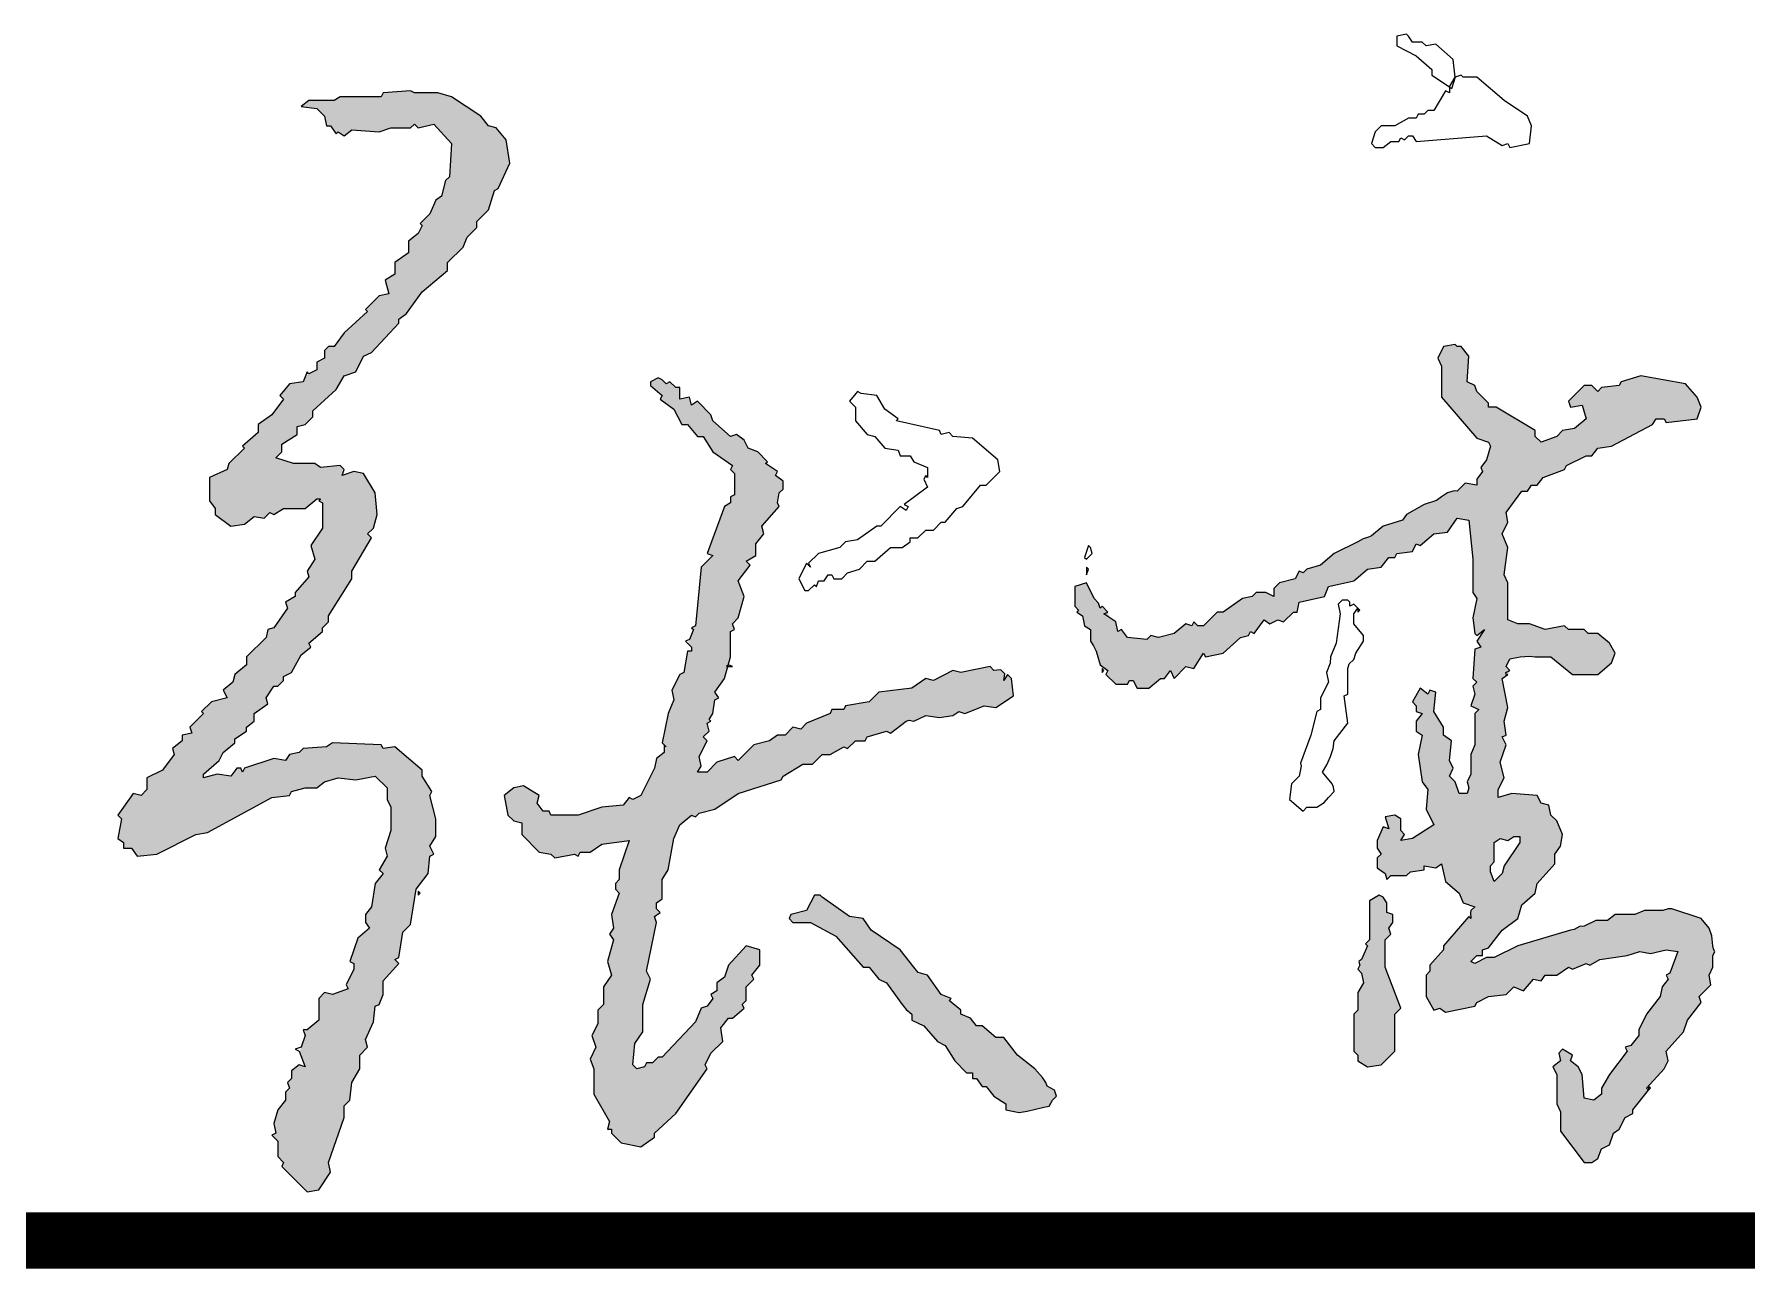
# Model space of a CAD drawing. Extents: x -518115 to 1124316, y -209821 to 1628073.
# Drawn here: x 833857.5 to 834122.9, y 923927.8 to 924119 of the extents above; entities that cross this region are included whole.
import ezdxf

# ---------------------------------------------------------------- set-up
doc = ezdxf.new("R2010")
doc.units = 0
doc.header["$LTSCALE"] = 1000
doc.header["$MEASUREMENT"] = 0
doc.layers.add('图框', color=140, linetype='Continuous')
doc.layers.add('签名', color=7, linetype='Continuous', lineweight=18)

# ---------------------------------------------------------------- blocks, each defined once
blk = doc.blocks.new('A$C72245D93')
at = {"layer": '签名'}
h = blk.add_hatch(color=2, dxfattribs=at)
h.dxf.hatch_style = 1
h.paths.add_polyline_path([(20280.24, -12631.28), (20282.97, -12630.98), (20283.27, -12630.38), (20285.39, -12629.77), (20287.2, -12629.77), (20288.41, -12628.86), (20290.53, -12628.26), (20293.25, -12628.56), (20296.27, -12627.96), (20298.09, -12629.77), (20298.09, -12631.59), (20298.69, -12632.8), (20298.69, -12636.42), (20297.78, -12639.15), (20298.09, -12640.36), (20296.88, -12642.47), (20297.48, -12643.08), (20296.27, -12644.59), (20295.67, -12648.22), (20294.76, -12649.43), (20294.76, -12650.64), (20295.36, -12651.54), (20293.55, -12653.06), (20292.34, -12656.69), (20292.95, -12656.99), (20292.95, -12657.9), (20291.74, -12660.31), (20292.04, -12660.92), (20289.62, -12661.83), (20288.41, -12661.52), (20287.5, -12662.43), (20287.5, -12665.76), (20285.21, -12667.66), (20285.39, -12668.18), (20284.53, -12670.74), (20285.39, -12673.02), (20284.48, -12672.71), (20283.27, -12673.62), (20283.27, -12674.83), (20282.66, -12675.43), (20282.97, -12676.34), (20282.36, -12676.95), (20282.36, -12678.16), (20281.15, -12679.67), (20280.55, -12681.78), (20280.85, -12683.3), (20280.24, -12683.6), (20281.15, -12684.51), (20281.15, -12686.93), (20282.06, -12687.83), (20281.76, -12688.44), (20285.69, -12692.37), (20287.5, -12692.07), (20289.32, -12689.34), (20289.01, -12687.83), (20291.43, -12680.88), (20291.43, -12679.06), (20292.34, -12678.16), (20292.64, -12675.43), (20293.85, -12673.32), (20293.85, -12671.2), (20295.06, -12669.99), (20294.76, -12668.78), (20295.97, -12666.06), (20296.27, -12663.64), (20296.88, -12663.34), (20297.48, -12661.83), (20297.48, -12659.71), (20299.9, -12656.99), (20299.3, -12656.38), (20299.9, -12656.08), (20300.51, -12652.15), (20301.71, -12650.94), (20302.62, -12645.5), (20304.44, -12643.08), (20304.74, -12640.36), (20305.34, -12640.05), (20304.74, -12638.84), (20305.65, -12637.33), (20305.65, -12634.61), (20304.74, -12630.98), (20305.04, -12630.38), (20303.53, -12627.96), (20303.53, -12627.05), (20299.3, -12623.42), (20297.48, -12623.72), (20297.18, -12623.12), (20289.62, -12622.82), (20288.71, -12623.42), (20285.08, -12623.72), (20284.48, -12624.33), (20282.97, -12624.63), (20282.36, -12625.54), (20280.55, -12625.24), (20276.01, -12626.75), (20275.71, -12627.35), (20275.41, -12626.75), (20274.8, -12626.75), (20273.89, -12627.96), (20271.78, -12627.66), (20269.66, -12628.26), (20269.66, -12627.66), (20272.08, -12625.54), (20272.68, -12624.33), (20274.5, -12622.82), (20274.5, -12622.21), (20276.31, -12621), (20276.31, -12620.4), (20277.52, -12619.49), (20277.52, -12618.28), (20279.64, -12616.77), (20279.34, -12615.86), (20280.55, -12614.05), (20281.15, -12614.05), (20282.06, -12613.14), (20282.06, -12612.54), (20283.27, -12611.93), (20284.78, -12609.21), (20286.29, -12608), (20285.99, -12607.39), (20288.11, -12605.58), (20288.11, -12604.98), (20289.01, -12604.07), (20289.01, -12603.16), (20292.64, -12597.42), (20292.64, -12596.21), (20295.67, -12591.06), (20295.06, -12590.46), (20295.97, -12589.55), (20296.57, -12587.44), (20296.27, -12584.11), (20294.46, -12581.09), (20292.95, -12580.78), (20291.13, -12581.39), (20291.43, -12580.48), (20290.83, -12579.88), (20287.8, -12580.18), (20286.9, -12579.57), (20283.57, -12579.57), (20280.85, -12578.67), (20281.76, -12577.76), (20281.76, -12576.55), (20284.18, -12575.04), (20284.18, -12573.83), (20285.39, -12573.53), (20286.59, -12572.32), (20286.59, -12571.41), (20290.22, -12568.08), (20291.43, -12565.97), (20293.25, -12565.36), (20294.46, -12562.94), (20295.67, -12562.34), (20299.9, -12557.8), (20299.9, -12557.2), (20301.11, -12556.29), (20303.53, -12552.96), (20307.46, -12549.64), (20307.46, -12548.43), (20309.88, -12546.01), (20310.48, -12544.5), (20312, -12542.98), (20312, -12542.08), (20313.81, -12540.26), (20314.72, -12537.24), (20315.32, -12536.94), (20317.14, -12533), (20316.53, -12529.38), (20315.02, -12527.56), (20313.81, -12527.26), (20312.6, -12525.75), (20308.07, -12522.72), (20305.95, -12522.12), (20302.32, -12522.12), (20301.71, -12521.82), (20297.48, -12522.12), (20297.18, -12522.72), (20290.83, -12522.72), (20289.92, -12523.33), (20285.99, -12523.33), (20284.78, -12524.23), (20287.2, -12524.54), (20288.41, -12525.75), (20288.71, -12527.26), (20289.32, -12527.26), (20290.22, -12528.47), (20290.53, -12528.17), (20291.43, -12528.77), (20292.64, -12527.86), (20296.88, -12528.17), (20298.69, -12527.56), (20301.71, -12527.56), (20302.32, -12526.96), (20302.92, -12527.56), (20305.34, -12526.96), (20308.07, -12529.98), (20307.76, -12535.12), (20307.16, -12535.73), (20306.55, -12538.14), (20305.65, -12538.75), (20304.74, -12540.87), (20303.23, -12542.38), (20303.53, -12542.68), (20302.92, -12543.89), (20301.41, -12545.1), (20301.41, -12546.91), (20299.3, -12548.43), (20299.3, -12550.24), (20297.78, -12551.15), (20298.39, -12553.26), (20296.88, -12553.57), (20294.76, -12555.68), (20295.06, -12555.99), (20291.43, -12559.31), (20289.92, -12561.43), (20289.01, -12561.43), (20288.41, -12562.03), (20288.41, -12563.24), (20287.2, -12563.85), (20287.2, -12565.06), (20285.46, -12565.93), (20285.08, -12566.87), (20282.97, -12567.18), (20281.45, -12568.99), (20282.06, -12569.59), (20280.24, -12572.01), (20278.13, -12573.53), (20278.13, -12574.74), (20275.71, -12576.85), (20276.01, -12577.15), (20273.59, -12579.57), (20273.29, -12580.48), (20270.57, -12581.69), (20270.57, -12585.32), (20271.47, -12586.53), (20271.47, -12587.44), (20273.89, -12589.25), (20276.01, -12588.95), (20277.52, -12587.74), (20279.03, -12588.04), (20279.94, -12587.13), (20280.55, -12587.44), (20282.06, -12586.53), (20285.39, -12586.53), (20287.2, -12585.02), (20287.8, -12585.02), (20287.5, -12585.32), (20288.11, -12585.62), (20288.11, -12589.55), (20286.29, -12592.27), (20286.9, -12594.39), (20285.69, -12596.21), (20285.99, -12597.11), (20283.87, -12599.53), (20283.87, -12600.14), (20282.36, -12601.04), (20282.66, -12601.95), (20280.55, -12604.98), (20279.64, -12605.28), (20279.34, -12606.49), (20276.31, -12609.51), (20276.31, -12610.72), (20274.5, -12612.23), (20274.2, -12613.44), (20272.68, -12614.65), (20273.29, -12615.86), (20270.87, -12616.47), (20269.36, -12617.98), (20269.66, -12618.28), (20267.54, -12620.4), (20267.85, -12621.3), (20266.33, -12621.61), (20266.33, -12622.51), (20264.82, -12623.72), (20265.12, -12624.63), (20263.31, -12627.05), (20260.89, -12628.26), (20260.89, -12630.07), (20259.98, -12630.98), (20258.77, -12630.68), (20256.35, -12634.01), (20256.96, -12634.61), (20256.35, -12637.63), (20257.26, -12638.24), (20257.26, -12639.15), (20258.47, -12639.15), (20259.38, -12640.36), (20262.4, -12640.05), (20268.45, -12637.03), (20270.27, -12636.73)])
h = blk.add_hatch(color=2, dxfattribs=at)
h.dxf.hatch_style = 1
h.paths.add_polyline_path([(20475.41, -12582.9), (20476.32, -12582.9), (20477.22, -12581.69), (20480.55, -12580.48), (20480.85, -12579.88), (20483.88, -12578.36), (20484.78, -12578.36), (20485.69, -12577.15), (20487.81, -12576.85), (20494.16, -12573.53), (20494.76, -12572.62), (20495.97, -12572.62), (20496.27, -12573.22), (20501.11, -12572.62), (20501.72, -12570.8), (20501.11, -12569.29), (20499.3, -12567.18), (20492.34, -12565.97), (20489.32, -12566.87), (20489.02, -12567.48), (20486.29, -12567.78), (20485.69, -12568.38), (20484.78, -12567.48), (20483.57, -12567.48), (20481.15, -12569.9), (20481.46, -12570.8), (20483.27, -12570.5), (20483.88, -12572.62), (20482.06, -12574.13), (20480.25, -12574.43), (20479.34, -12575.34), (20476.92, -12576.25), (20476.01, -12575.34), (20476.01, -12574.43), (20469.96, -12570.8), (20468.76, -12570.8), (20468.76, -12570.2), (20466.94, -12568.38), (20466.64, -12567.48), (20465.43, -12566.87), (20465.73, -12562.94), (20464.52, -12561.43), (20463.92, -12561.43), (20463.61, -12561.13), (20461.8, -12561.43), (20460.89, -12563.24), (20461.5, -12564.45), (20461.5, -12569.29), (20466.94, -12575.64), (20468.76, -12576.25), (20469.06, -12576.85), (20468.45, -12578.97), (20467.55, -12580.18), (20467.85, -12580.78), (20466.94, -12581.99), (20466.94, -12582.9), (20465.13, -12582.6), (20463.92, -12583.81), (20463.42, -12583.77), (20462.4, -12584.11), (20461.5, -12584.71), (20460.7, -12585.26), (20458.78, -12585.92), (20456.05, -12587.44), (20455.45, -12588.34), (20452.43, -12589.25), (20450.61, -12590.76), (20450.17, -12590.96), (20449.35, -12591.2), (20448.49, -12591.67), (20444.87, -12593.48), (20442.75, -12595.3), (20440.63, -12595.9), (20440.03, -12596.51), (20439.42, -12596.21), (20438.82, -12597.42), (20436.4, -12598.02), (20435.49, -12598.93), (20435.49, -12600.14), (20434.28, -12599.53), (20432.77, -12599.53), (20432.16, -12600.14), (20430.65, -12600.44), (20427.63, -12602.56), (20426.72, -12602.56), (20424.6, -12604.67), (20423.7, -12604.67), (20423.09, -12604.07), (20422.79, -12604.67), (20421.88, -12604.37), (20420.07, -12605.88), (20417.65, -12606.49), (20416.44, -12606.18), (20415.84, -12606.79), (20412.81, -12606.49), (20411.9, -12605.28), (20411.3, -12605.58), (20411, -12604.07), (20409.9, -12603.1), (20409.79, -12602.56), (20408.88, -12601.65), (20408.58, -12601.95), (20408.32, -12601.17), (20407.67, -12600.44), (20406.46, -12598.02), (20404.65, -12598.62), (20404.65, -12601.65), (20405.25, -12602.25), (20404.95, -12602.56), (20405.86, -12603.16), (20406.16, -12604.67), (20407.07, -12605.28), (20407.07, -12607.09), (20407.61, -12607.9), (20407.97, -12608.6), (20408.58, -12610.72), (20409.79, -12611.63), (20409.48, -12612.23), (20411, -12613.74), (20412.81, -12613.74), (20413.11, -12613.14), (20413.72, -12613.14), (20414.32, -12614.35), (20416.14, -12614.35), (20417.95, -12612.84), (20418.56, -12612.84), (20419.46, -12611.63), (20420.07, -12612.84), (20421.88, -12611.02), (20423.09, -12611.33), (20424.6, -12608.91), (20424.91, -12609.51), (20427.63, -12608.91), (20430.35, -12606.49), (20431.56, -12606.18), (20431.86, -12605.58), (20432.47, -12605.88), (20433.98, -12603.77), (20434.89, -12604.37), (20436.1, -12603.77), (20437, -12604.07), (20438.52, -12602.56), (20439.12, -12602.56), (20439.42, -12601.04), (20443.35, -12600.14), (20443.96, -12598.62), (20447.89, -12597.72), (20450.01, -12595.9), (20452.12, -12595.6), (20453.33, -12594.09), (20454.24, -12594.09), (20454.54, -12593.48), (20456.96, -12593.18), (20457.57, -12591.97), (20458.17, -12592.27), (20460.29, -12590.46), (20462.4, -12590.16), (20463.92, -12588.04), (20465.73, -12588.34), (20466.34, -12594.39), (20466.34, -12599.53), (20466.94, -12600.44), (20466.34, -12603.46), (20466.64, -12605.88), (20466.94, -12606.18), (20468.15, -12605.28), (20466.94, -12607.09), (20467.55, -12608), (20466.64, -12608.3), (20466.34, -12612.84), (20466.94, -12613.44), (20466.34, -12614.05), (20466.64, -12615.26), (20466.03, -12617.07), (20467.24, -12617.68), (20466.64, -12618.28), (20466.64, -12623.12), (20466.03, -12624.63), (20466.03, -12627.66), (20465.43, -12628.86), (20465.73, -12629.77), (20465.43, -12630.68), (20464.22, -12630.68), (20463.61, -12628.86), (20462.71, -12627.96), (20463.31, -12626.75), (20462.71, -12625.54), (20463.01, -12622.51), (20461.8, -12621.61), (20461.8, -12620.4), (20460.29, -12617.98), (20460.59, -12614.95), (20459.68, -12614.65), (20459.38, -12615.26), (20458.17, -12614.35), (20456.96, -12616.47), (20457.57, -12617.07), (20457.57, -12617.98), (20458.47, -12618.28), (20457.57, -12619.49), (20457.57, -12621), (20458.47, -12621.61), (20457.87, -12624.63), (20458.47, -12628.86), (20459.38, -12630.07), (20459.08, -12633.1), (20460.29, -12635.52), (20456.96, -12637.63), (20455.15, -12637.94), (20455.75, -12637.03), (20455.15, -12636.42), (20455.15, -12634.61), (20454.24, -12634.01), (20452.73, -12634.31), (20453.33, -12636.12), (20452.43, -12635.82), (20451.52, -12637.94), (20451.52, -12639.15), (20452.12, -12640.05), (20451.52, -12640.66), (20451.52, -12642.17), (20452.73, -12643.08), (20453.03, -12643.98), (20453.64, -12643.38), (20456.05, -12643.38), (20456.66, -12642.78), (20458.78, -12642.47), (20458.78, -12641.87), (20460.59, -12642.17), (20461.5, -12641.57), (20462.1, -12644.29), (20464.22, -12646.1), (20464.82, -12647.61), (20466.64, -12648.22), (20466.03, -12648.82), (20465.97, -12649.15), (20465.7, -12649.77), (20465.73, -12649.73), (20466.03, -12650.03), (20465.7, -12649.77), (20461.8, -12654.27), (20461.8, -12654.87), (20459.68, -12657.29), (20459.68, -12658.2), (20459.08, -12658.8), (20459.08, -12662.13), (20460.29, -12664.25), (20461.2, -12663.94), (20462.1, -12664.55), (20466.64, -12663.64), (20466.94, -12663.04), (20468.76, -12662.13), (20471.48, -12661.83), (20472.69, -12660.62), (20474.2, -12661.22), (20475.71, -12659.41), (20476.92, -12659.71), (20477.52, -12658.8), (20479.34, -12658.8), (20481.15, -12657.59), (20481.76, -12657.9), (20483.88, -12656.99), (20484.48, -12657.29), (20485.99, -12656.38), (20489.92, -12655.82), (20489.92, -12655.78), (20489.96, -12655.82), (20490.23, -12655.78), (20492.22, -12655.14), (20493.85, -12655.48), (20496.27, -12654.87), (20498.09, -12655.17), (20496.88, -12658.5), (20496.27, -12658.8), (20496.58, -12659.41), (20495.67, -12660.62), (20495.37, -12662.13), (20493.25, -12664.85), (20492.04, -12667.27), (20492.04, -12668.18), (20490.83, -12669.69), (20489.92, -12669.99), (20490.23, -12670.6), (20487.5, -12674.22), (20486.29, -12676.34), (20486.29, -12677.25), (20485.08, -12678.16), (20483.57, -12677.85), (20483.27, -12674.22), (20482.67, -12673.02), (20481.46, -12672.11), (20481.76, -12671.2), (20480.25, -12670.29), (20479.64, -12670.9), (20479.94, -12672.11), (20478.73, -12673.02), (20479.34, -12674.22), (20479.34, -12678.76), (20479.94, -12679.97), (20479.94, -12682.99), (20483.57, -12687.83), (20484.78, -12687.83), (20485.69, -12687.23), (20486.29, -12685.72), (20487.5, -12685.11), (20488.11, -12683.3), (20489.02, -12682.69), (20489.92, -12680.88), (20491.13, -12680.27), (20491.13, -12679.67), (20493.55, -12676.64), (20493.25, -12676.34), (20495.97, -12673.32), (20496.58, -12672.11), (20496.27, -12670.6), (20499, -12667.57), (20499.6, -12665.76), (20501.72, -12663.04), (20501.41, -12662.13), (20503.23, -12660.31), (20502.93, -12658.8), (20503.53, -12657.59), (20503.53, -12655.78), (20503.83, -12655.2), (20503.62, -12654.73), (20503.53, -12654.27), (20503.34, -12652.72), (20502.93, -12651.54), (20501.72, -12650.03), (20497.18, -12648.52), (20496.58, -12648.52), (20495.76, -12648.81), (20495.37, -12648.82), (20492.95, -12648.82), (20491.44, -12649.43), (20488.41, -12649.43), (20487.2, -12650.34), (20485.39, -12650.34), (20483.57, -12651.24), (20483.35, -12651.3), (20482.97, -12651.24), (20482.03, -12651.73), (20481.46, -12651.85), (20473.29, -12654.27), (20469.66, -12656.08), (20468.45, -12656.08), (20466.64, -12656.99), (20466.03, -12656.69), (20466.94, -12655.78), (20467.85, -12655.78), (20467.85, -12654.87), (20468.76, -12654.57), (20470.87, -12651.85), (20473.29, -12650.03), (20473.9, -12647.92), (20476.01, -12646.1), (20476.32, -12644.59), (20479.04, -12641.57), (20479.04, -12640.05), (20479.94, -12638.84), (20480.25, -12637.03), (20479.34, -12634.91), (20478.43, -12634.01), (20478.13, -12632.49), (20476.92, -12632.19), (20476.32, -12630.98), (20472.38, -12630.68), (20470.27, -12631.28), (20470.27, -12630.07), (20471.17, -12628.26), (20470.57, -12625.84), (20471.48, -12623.12), (20470.87, -12621.91), (20471.48, -12621.61), (20471.17, -12619.49), (20471.78, -12617.37), (20470.87, -12612.84), (20471.78, -12612.23), (20472.08, -12611.63), (20471.48, -12611.02), (20472.08, -12609.81), (20473.66, -12609.52), (20475.13, -12609.41), (20476.01, -12609.51), (20478.43, -12609.51), (20481.76, -12612.23), (20485.69, -12612.23), (20487.81, -12610.42), (20488.41, -12608.91), (20487.5, -12607.39), (20485.69, -12605.88), (20484.18, -12605.88), (20483.57, -12605.28), (20481.15, -12605.28), (20480.55, -12604.67), (20477.52, -12605.28), (20475.11, -12604.37), (20473.29, -12604.37), (20471.78, -12603.77), (20471.78, -12598.02), (20471.17, -12596.81), (20471.78, -12592.58), (20470.87, -12590.46), (20471.78, -12588.65), (20471.48, -12587.13), (20473.9, -12583.81), (20474.8, -12583.81)])
h.paths.add_polyline_path([(20473.59, -12637.33), (20473.59, -12638.24), (20471.17, -12641.87), (20470.87, -12643.08), (20469.66, -12644.29), (20469.06, -12642.78), (20469.06, -12641.87), (20469.66, -12641.26), (20469.66, -12638.24), (20470.57, -12637.63), (20471.78, -12637.94), (20472.69, -12637.33)], flags=16)
h = blk.add_hatch(color=2, dxfattribs=at)
h.dxf.hatch_style = 1
h.paths.add_polyline_path([(20337.4, -12630.98), (20336.19, -12631.59), (20335.58, -12631.28), (20334.68, -12632.49), (20331.35, -12632.8), (20327.72, -12634.01), (20323.49, -12634.01), (20323.19, -12633.4), (20322.28, -12633.4), (20321.37, -12632.19), (20321.67, -12630.98), (20319.25, -12629.47), (20317.74, -12629.77), (20316.23, -12630.98), (20316.83, -12634.01), (20317.74, -12634.91), (20318.95, -12635.22), (20318.95, -12637.03), (20321.67, -12639.75), (20323.49, -12640.05), (20324.09, -12640.66), (20327.12, -12640.05), (20327.72, -12640.36), (20328.02, -12639.75), (20329.54, -12639.75), (20331.35, -12638.54), (20335.58, -12637.94), (20334.07, -12642.47), (20334.07, -12643.98), (20333.47, -12644.59), (20333.47, -12645.5), (20334.07, -12646.1), (20332.86, -12649.43), (20333.16, -12651.54), (20332.56, -12652.45), (20333.16, -12653.36), (20332.26, -12656.69), (20332.86, -12658.8), (20331.65, -12660.62), (20331.65, -12663.34), (20330.75, -12664.25), (20330.75, -12666.36), (20329.84, -12668.18), (20330.44, -12669.99), (20329.54, -12671.81), (20330.14, -12673.32), (20330.14, -12677.25), (20332.56, -12681.48), (20332.26, -12682.69), (20332.86, -12682.69), (20332.86, -12683.3), (20334.37, -12684.81), (20337.4, -12685.41), (20339.51, -12683.9), (20339.51, -12683.3), (20342.84, -12680.27), (20347.68, -12673.32), (20347.38, -12672.71), (20348.28, -12670.9), (20350.1, -12669.08), (20349.8, -12666.97), (20351.01, -12665.46), (20351.61, -12665.46), (20353.43, -12663.94), (20353.12, -12663.34), (20353.73, -12662.73), (20353.73, -12660.62), (20354.94, -12659.41), (20354.63, -12658.8), (20355.84, -12657.29), (20355.84, -12654.87), (20353.73, -12654.27), (20351.01, -12657.29), (20350.4, -12659.1), (20349.19, -12660.01), (20349.19, -12661.22), (20348.28, -12661.83), (20348.59, -12662.43), (20347.68, -12663.64), (20346.77, -12663.94), (20345.87, -12666.06), (20340.72, -12671.5), (20340.12, -12671.5), (20339.21, -12672.41), (20338.31, -12672.41), (20338, -12673.02), (20336.79, -12673.32), (20336.19, -12672.71), (20336.49, -12669.39), (20337.7, -12667.57), (20337.7, -12663.34), (20338.91, -12659.41), (20338.31, -12658.2), (20339.82, -12650.64), (20339.51, -12649.73), (20340.42, -12649.13), (20339.82, -12648.52), (20339.82, -12647.61), (20340.72, -12647.01), (20340.72, -12643.98), (20341.63, -12642.47), (20342.54, -12637.63), (20343.45, -12635.52), (20345.26, -12634.01), (20345.87, -12634.31), (20346.47, -12633.7), (20348.89, -12633.1), (20352.52, -12630.68), (20359.17, -12628.56), (20359.47, -12627.96), (20362.5, -12626.14), (20364.01, -12626.14), (20365.52, -12624.63), (20366.73, -12624.63), (20368.85, -12623.42), (20369.45, -12623.72), (20370.66, -12622.51), (20372.17, -12622.51), (20372.48, -12621.91), (20375.5, -12621), (20376.11, -12621.3), (20378.85, -12619.25), (20379.73, -12619.49), (20381.55, -12618.58), (20383.67, -12618.89), (20385.78, -12618.58), (20386.69, -12617.98), (20387.6, -12618.28), (20390.62, -12617.07), (20392.43, -12617.37), (20395.16, -12615.56), (20394.85, -12612.84), (20394.25, -12612.23), (20393.64, -12613.14), (20393.79, -12612.13), (20393.19, -12611.53), (20392.13, -12611.63), (20391.53, -12611.02), (20386.99, -12611.93), (20385.78, -12611.63), (20382.76, -12613.14), (20381.55, -12612.84), (20379.43, -12614.35), (20374.29, -12614.95), (20372.78, -12616.47), (20369.15, -12617.07), (20368.85, -12617.68), (20367.03, -12617.68), (20366.73, -12618.28), (20363.1, -12619.79), (20362.19, -12620.7), (20360.99, -12620.4), (20359.78, -12621.61), (20358.57, -12621.61), (20357.36, -12622.51), (20354.94, -12623.12), (20352.52, -12625.54), (20351.91, -12624.93), (20349.19, -12625.84), (20347.68, -12627.35), (20346.17, -12627.35), (20346.77, -12626.45), (20346.47, -12624.93), (20347.68, -12622.51), (20347.07, -12621.91), (20347.98, -12621), (20347.68, -12619.79), (20348.28, -12619.49), (20347.98, -12619.19), (20348.59, -12618.28), (20348.89, -12616.16), (20349.49, -12615.86), (20348.89, -12614.95), (20350.4, -12612.84), (20350.9, -12611.02), (20350.7, -12611.02), (20350.97, -12610.76), (20351.31, -12609.51), (20351.31, -12605.58), (20351.91, -12605.28), (20351.61, -12604.37), (20352.52, -12603.46), (20353.43, -12600.14), (20352.52, -12597.72), (20354.33, -12595.3), (20353.73, -12594.69), (20355.24, -12593.79), (20355.24, -12591.97), (20356.45, -12590.46), (20356.15, -12589.25), (20358.87, -12586.23), (20358.57, -12585.62), (20358.87, -12584.11), (20359.47, -12583.5), (20359.47, -12582.3), (20358.26, -12581.39), (20358.57, -12580.78), (20356.75, -12579.57), (20357.05, -12579.27), (20355.54, -12577.76), (20354.03, -12577.15), (20353.43, -12575.94), (20352.22, -12575.04), (20351.31, -12575.34), (20348.59, -12572.92), (20348.28, -12572.01), (20346.17, -12569.9), (20345.26, -12570.5), (20344.96, -12569.29), (20343.45, -12569.59), (20343.45, -12567.78), (20342.84, -12567.78), (20341.93, -12566.87), (20341.33, -12567.18), (20340.72, -12566.57), (20340.12, -12566.27), (20338.91, -12566.87), (20338.91, -12567.48), (20340.72, -12568.99), (20340.42, -12569.59), (20342.54, -12571.11), (20343.75, -12573.53), (20344.66, -12573.53), (20346.17, -12575.34), (20347.07, -12575.34), (20348.59, -12577.76), (20351.61, -12579.88), (20351.31, -12580.48), (20351.91, -12581.09), (20351.91, -12584.41), (20351.31, -12584.71), (20351.31, -12585.62), (20350.4, -12586.23), (20347.68, -12593.48), (20348.59, -12593.79), (20346.77, -12595.6), (20345.87, -12604.67), (20345.26, -12604.98), (20345.56, -12605.28), (20344.7, -12607.44), (20345.26, -12608), (20345.26, -12608.6), (20344.66, -12608.6), (20344.05, -12611.93), (20343.45, -12612.23), (20342.24, -12614.65), (20342.54, -12616.16), (20341.63, -12618.28), (20340.72, -12622.82), (20341.03, -12623.12), (20341.03, -12624.33), (20339.82, -12625.24), (20339.51, -12626.75)])
h = blk.add_hatch(color=2, dxfattribs=at)
h.dxf.hatch_style = 1
h.paths.add_polyline_path([(20384.57, -12669.69), (20386.08, -12672.11), (20387.9, -12673.92), (20388.81, -12673.92), (20388.81, -12674.83), (20389.41, -12674.83), (20390.32, -12676.04), (20390.92, -12676.04), (20392.13, -12677.55), (20393.95, -12678.76), (20393.95, -12679.67), (20396.01, -12680.11), (20397.29, -12679.88), (20399.87, -12679.27), (20400.66, -12679.12), (20401.2, -12678.16), (20401.81, -12677.55), (20401.51, -12676.64), (20400.38, -12676.01), (20400.19, -12675.42), (20399.64, -12674.69), (20398.48, -12673.32), (20395.76, -12671.2), (20393.64, -12668.48), (20392.43, -12668.48), (20390.32, -12666.66), (20389.41, -12666.66), (20388.5, -12665.46), (20386.99, -12664.85), (20386.99, -12664.25), (20385.18, -12662.73), (20385.48, -12662.43), (20383.97, -12661.83), (20381.85, -12658.8), (20380.41, -12658.39), (20379.73, -12657.59), (20378.35, -12655.89), (20377.62, -12654.87), (20373.08, -12651.85), (20371.87, -12650.03), (20369.75, -12649.73), (20365.1, -12646.4), (20364.31, -12646.4), (20363.1, -12648.82), (20360.68, -12649.43), (20360.38, -12650.03), (20360.99, -12650.64), (20363.71, -12650.64), (20367.64, -12652.75), (20371.87, -12657.59), (20372.78, -12657.59), (20374.29, -12659.41), (20375.5, -12660.01), (20377.92, -12663.34), (20378.55, -12664.11), (20379.43, -12664.85), (20379.43, -12665.76), (20381.25, -12666.66), (20383.36, -12669.08)])
h = blk.add_hatch(color=2, dxfattribs=at)
h.dxf.hatch_style = 1
h.paths.add_polyline_path([(20448.49, -12664.25), (20447.89, -12664.85), (20447.89, -12670.6), (20448.49, -12671.2), (20448.49, -12672.11), (20450.01, -12673.02), (20452.12, -12672.71), (20454.24, -12670.6), (20454.24, -12664.85), (20455.15, -12663.94), (20452.73, -12657.59), (20452.73, -12653.36), (20453.64, -12652.45), (20453.33, -12651.54), (20453.94, -12650.64), (20453.94, -12649.43), (20453.03, -12649.13), (20453.03, -12647.61), (20452.43, -12646.71), (20451.82, -12646.4), (20450.31, -12647.31), (20450.31, -12653.36), (20449.7, -12653.96), (20450.01, -12654.27), (20448.77, -12657.16), (20448.8, -12657.29), (20448.49, -12657.9), (20449.1, -12658.5), (20449.4, -12660.01), (20448.49, -12661.52)])
at = {"layer": '图框', "const_width": 8.75}
blk.add_lwpolyline([(19026.23, -12699.92), (20776.23, -12699.92)], dxfattribs=at)
at = {"layer": '签名', "color": 2, "elevation": 2426248.62}
for points in [[(20456.36, -12513.35), (20456.05, -12513.05), (20454.54, -12513.35), (20454.54, -12514.86), (20457.57, -12516.37), (20459.99, -12518.49), (20459.99, -12519.4), (20462.71, -12521.21), (20463.61, -12519.7), (20463.31, -12516.98), (20460.59, -12514.56), (20459.08, -12514.86), (20458.47, -12514.26), (20456.96, -12514.26), (20456.36, -12513.35)], [(20302.32, -12522.12), (20301.71, -12521.82), (20297.48, -12522.12), (20297.18, -12522.72), (20290.83, -12522.72), (20289.92, -12523.33), (20285.99, -12523.33), (20284.78, -12524.23), (20287.2, -12524.54), (20288.41, -12525.75), (20288.71, -12527.26), (20289.32, -12527.26), (20290.22, -12528.47), (20290.53, -12528.17), (20291.43, -12528.77), (20292.64, -12527.86), (20296.88, -12528.17), (20298.69, -12527.56), (20301.71, -12527.56), (20302.32, -12526.96), (20302.92, -12527.56), (20305.34, -12526.96), (20308.07, -12529.98), (20307.76, -12535.12), (20307.16, -12535.73), (20306.55, -12538.14), (20305.65, -12538.75), (20304.74, -12540.87), (20303.23, -12542.38), (20303.53, -12542.68), (20302.92, -12543.89), (20301.41, -12545.1), (20301.41, -12546.91), (20299.3, -12548.43), (20299.3, -12550.24), (20297.78, -12551.15), (20298.39, -12553.26), (20296.88, -12553.57), (20294.76, -12555.68), (20295.06, -12555.99), (20291.43, -12559.31), (20289.92, -12561.43), (20289.01, -12561.43), (20288.41, -12562.03), (20288.41, -12563.24), (20287.2, -12563.85), (20287.2, -12565.06), (20285.99, -12565.66), (20285.69, -12565.36), (20285.08, -12566.87), (20282.97, -12567.18), (20281.45, -12568.99), (20282.06, -12569.59), (20280.24, -12572.01), (20278.13, -12573.53), (20278.13, -12574.74), (20275.71, -12576.85), (20276.01, -12577.15), (20273.59, -12579.57), (20273.29, -12580.48), (20270.57, -12581.69), (20270.57, -12585.32), (20271.47, -12586.53), (20271.47, -12587.44), (20273.89, -12589.25), (20276.01, -12588.95), (20277.52, -12587.74), (20279.03, -12588.04), (20279.94, -12587.13), (20280.55, -12587.44), (20282.06, -12586.53), (20285.39, -12586.53), (20287.2, -12585.02), (20287.8, -12585.02), (20287.5, -12585.32), (20288.11, -12585.62), (20288.11, -12589.55), (20286.29, -12592.27), (20286.9, -12594.39), (20285.69, -12596.21), (20285.99, -12597.11), (20283.87, -12599.53), (20283.87, -12600.14), (20282.36, -12601.04), (20282.66, -12601.95), (20280.55, -12604.98), (20279.64, -12605.28), (20279.34, -12606.49), (20276.31, -12609.51), (20276.31, -12610.72), (20274.5, -12612.23), (20274.2, -12613.44), (20272.68, -12614.65), (20273.29, -12615.86), (20270.87, -12616.47), (20269.36, -12617.98), (20269.66, -12618.28), (20267.54, -12620.4), (20267.85, -12621.3), (20266.33, -12621.61), (20266.33, -12622.51), (20264.82, -12623.72), (20265.12, -12624.63), (20263.31, -12627.05), (20260.89, -12628.26), (20260.89, -12630.07), (20259.98, -12630.98), (20258.77, -12630.68), (20256.35, -12634.01), (20256.96, -12634.61), (20256.35, -12637.63), (20257.26, -12638.24), (20257.26, -12639.15), (20258.47, -12639.15), (20259.38, -12640.36), (20262.4, -12640.05), (20268.45, -12637.03), (20270.27, -12636.73), (20280.24, -12631.28), (20282.97, -12630.98), (20283.27, -12630.38), (20285.39, -12629.77), (20287.2, -12629.77), (20288.41, -12628.86), (20290.53, -12628.26), (20293.25, -12628.56), (20296.27, -12627.96), (20298.09, -12629.77), (20298.09, -12631.59), (20298.69, -12632.8), (20298.69, -12636.42), (20297.78, -12639.15), (20298.09, -12640.36), (20296.88, -12642.47), (20297.48, -12643.08), (20296.27, -12644.59), (20295.67, -12648.22), (20294.76, -12649.43), (20294.76, -12650.64), (20295.36, -12651.54), (20293.55, -12653.06), (20292.34, -12656.69), (20292.95, -12656.99), (20292.95, -12657.9), (20291.74, -12660.31), (20292.04, -12660.92), (20289.62, -12661.83), (20288.41, -12661.52), (20287.5, -12662.43), (20287.5, -12665.76), (20285.69, -12667.27), (20285.08, -12667.27), (20285.39, -12668.18), (20284.78, -12669.99), (20283.87, -12670.29), (20284.48, -12670.6), (20285.39, -12673.02), (20284.48, -12672.71), (20283.27, -12673.62), (20283.27, -12674.83), (20282.66, -12675.43), (20282.97, -12676.34), (20282.36, -12676.95), (20282.36, -12678.16), (20281.15, -12679.67), (20280.55, -12681.78), (20280.85, -12683.3), (20280.24, -12683.6), (20281.15, -12684.51), (20281.15, -12686.93), (20282.06, -12687.83), (20281.76, -12688.44), (20285.69, -12692.37), (20287.5, -12692.07), (20289.32, -12689.34), (20289.01, -12687.83), (20291.43, -12680.88), (20291.43, -12679.06), (20292.34, -12678.16), (20292.64, -12675.43), (20293.85, -12673.32), (20293.85, -12671.2), (20295.06, -12669.99), (20294.76, -12668.78), (20295.97, -12666.06), (20296.27, -12663.64), (20296.88, -12663.34), (20297.48, -12661.83), (20297.48, -12659.71), (20299.9, -12656.99), (20299.3, -12656.38), (20299.9, -12656.08), (20300.51, -12652.15), (20301.71, -12650.94), (20302.62, -12645.5), (20304.44, -12643.08), (20304.74, -12640.36), (20305.34, -12640.05), (20304.74, -12638.84), (20305.65, -12637.33), (20305.65, -12634.61), (20304.74, -12630.98), (20305.04, -12630.38), (20303.53, -12627.96), (20303.53, -12627.05), (20299.3, -12623.42), (20297.48, -12623.72), (20297.18, -12623.12), (20289.62, -12622.82), (20288.71, -12623.42), (20285.08, -12623.72), (20284.48, -12624.33), (20282.97, -12624.63), (20282.36, -12625.54), (20280.55, -12625.24), (20276.01, -12626.75), (20275.71, -12627.35), (20275.41, -12626.75), (20274.8, -12626.75), (20273.89, -12627.96), (20271.78, -12627.66), (20269.66, -12628.26), (20269.66, -12627.66), (20272.08, -12625.54), (20272.68, -12624.33), (20274.5, -12622.82), (20274.5, -12622.21), (20276.31, -12621), (20276.31, -12620.4), (20277.52, -12619.49), (20277.52, -12618.28), (20279.64, -12616.77), (20279.34, -12615.86), (20280.55, -12614.05), (20281.15, -12614.05), (20282.06, -12613.14), (20282.06, -12612.54), (20283.27, -12611.93), (20284.78, -12609.21), (20286.29, -12608), (20285.99, -12607.39), (20288.11, -12605.58), (20288.11, -12604.98), (20289.01, -12604.07), (20289.01, -12603.16), (20292.64, -12597.42), (20292.64, -12596.21), (20295.67, -12591.06), (20295.06, -12590.46), (20295.97, -12589.55), (20296.57, -12587.44), (20296.27, -12584.11), (20294.46, -12581.09), (20292.95, -12580.78), (20291.13, -12581.39), (20291.43, -12580.48), (20290.83, -12579.88), (20287.8, -12580.18), (20286.9, -12579.57), (20283.57, -12579.57), (20280.85, -12578.67), (20281.76, -12577.76), (20281.76, -12576.55), (20284.18, -12575.04), (20284.18, -12573.83), (20285.39, -12573.53), (20286.59, -12572.32), (20286.59, -12571.41), (20290.22, -12568.08), (20291.43, -12565.97), (20293.25, -12565.36), (20294.46, -12562.94), (20295.67, -12562.34), (20299.9, -12557.8), (20299.9, -12557.2), (20301.11, -12556.29), (20303.53, -12552.96), (20307.46, -12549.64), (20307.46, -12548.43), (20309.88, -12546.01), (20310.48, -12544.5), (20312, -12542.98), (20312, -12542.08), (20313.81, -12540.26), (20314.72, -12537.24), (20315.32, -12536.94), (20317.14, -12533), (20316.53, -12529.38), (20315.02, -12527.56), (20313.81, -12527.26), (20312.6, -12525.75), (20308.07, -12522.72), (20305.95, -12522.12), (20302.32, -12522.12)], [(20464.82, -12519.7), (20464.52, -12519.4), (20463.61, -12519.7), (20463.01, -12521.51), (20462.71, -12521.21), (20462.71, -12522.12), (20462.1, -12521.82), (20460.29, -12524.84), (20459.38, -12524.84), (20458.78, -12525.44), (20457.87, -12525.44), (20457.57, -12526.05), (20456.36, -12526.05), (20454.24, -12527.26), (20452.12, -12527.26), (20451.22, -12528.17), (20450.61, -12529.98), (20451.22, -12530.58), (20452.43, -12530.58), (20453.64, -12529.68), (20454.84, -12529.68), (20455.15, -12529.07), (20455.75, -12529.38), (20456.36, -12528.77), (20456.96, -12528.77), (20457.57, -12529.68), (20468.45, -12528.77), (20470.87, -12530.28), (20471.78, -12529.98), (20472.08, -12530.58), (20475.11, -12529.98), (20475.41, -12527.26), (20474.8, -12525.75), (20471.17, -12523.33), (20466.94, -12519.7), (20464.82, -12519.7)], [(20463.92, -12561.43), (20463.61, -12561.13), (20461.8, -12561.43), (20460.89, -12563.24), (20461.5, -12564.45), (20461.5, -12569.29), (20466.94, -12575.64), (20468.76, -12576.25), (20469.06, -12576.85), (20468.45, -12578.97), (20467.55, -12580.18), (20467.85, -12580.78), (20466.94, -12581.99), (20466.94, -12582.9), (20465.13, -12582.6), (20463.92, -12583.81), (20463.42, -12583.77), (20462.4, -12584.11), (20461.5, -12584.71), (20460.7, -12585.26), (20458.78, -12585.92), (20456.05, -12587.44), (20455.45, -12588.34), (20452.43, -12589.25), (20450.61, -12590.76), (20450.17, -12590.96), (20449.35, -12591.2), (20448.49, -12591.67), (20444.87, -12593.48), (20442.75, -12595.3), (20440.63, -12595.9), (20440.03, -12596.51), (20439.42, -12596.21), (20438.82, -12597.42), (20436.4, -12598.02), (20435.49, -12598.93), (20435.49, -12600.14), (20434.28, -12599.53), (20432.77, -12599.53), (20432.16, -12600.14), (20430.65, -12600.44), (20427.63, -12602.56), (20426.72, -12602.56), (20424.6, -12604.67), (20423.7, -12604.67), (20423.09, -12604.07), (20422.79, -12604.67), (20421.88, -12604.37), (20420.07, -12605.88), (20417.65, -12606.49), (20416.44, -12606.18), (20415.84, -12606.79), (20412.81, -12606.49), (20411.9, -12605.28), (20411.3, -12605.58), (20411, -12604.07), (20409.18, -12602.86), (20409.79, -12602.56), (20408.88, -12601.65), (20408.58, -12601.95), (20408.32, -12601.17), (20407.67, -12600.44), (20406.46, -12598.02), (20404.65, -12598.62), (20404.65, -12601.65), (20405.25, -12602.25), (20404.95, -12602.56), (20405.86, -12603.16), (20406.16, -12604.67), (20407.07, -12605.28), (20407.07, -12607.09), (20407.55, -12607.79), (20407.97, -12608.6), (20408.58, -12610.72), (20409.79, -12611.63), (20409.48, -12612.23), (20411, -12613.74), (20412.81, -12613.74), (20413.11, -12613.14), (20413.72, -12613.14), (20414.32, -12614.35), (20416.14, -12614.35), (20417.95, -12612.84), (20418.56, -12612.84), (20419.46, -12611.63), (20420.07, -12612.84), (20421.88, -12611.02), (20423.09, -12611.33), (20424.6, -12608.91), (20424.91, -12609.51), (20427.63, -12608.91), (20430.35, -12606.49), (20431.56, -12606.18), (20431.86, -12605.58), (20432.47, -12605.88), (20433.98, -12603.77), (20434.89, -12604.37), (20436.1, -12603.77), (20437, -12604.07), (20438.52, -12602.56), (20439.12, -12602.56), (20439.42, -12601.04), (20443.35, -12600.14), (20443.96, -12598.62), (20447.89, -12597.72), (20450.01, -12595.9), (20452.12, -12595.6), (20453.33, -12594.09), (20454.24, -12594.09), (20454.54, -12593.48), (20456.96, -12593.18), (20457.57, -12591.97), (20458.17, -12592.27), (20460.29, -12590.46), (20462.4, -12590.16), (20463.92, -12588.04), (20465.73, -12588.34), (20466.34, -12594.39), (20466.34, -12599.53), (20466.94, -12600.44), (20466.34, -12603.46), (20466.64, -12605.88), (20466.94, -12606.18), (20468.15, -12605.28), (20466.94, -12607.09), (20467.55, -12608), (20466.64, -12608.3), (20466.34, -12612.84), (20466.94, -12613.44), (20466.34, -12614.05), (20466.64, -12615.26), (20466.03, -12617.07), (20467.24, -12617.68), (20466.64, -12618.28), (20466.64, -12623.12), (20466.03, -12624.63), (20466.03, -12627.66), (20465.43, -12628.86), (20465.73, -12629.77), (20465.43, -12630.68), (20464.22, -12630.68), (20463.61, -12628.86), (20462.71, -12627.96), (20463.31, -12626.75), (20462.71, -12625.54), (20463.01, -12622.51), (20461.8, -12621.61), (20461.8, -12620.4), (20460.29, -12617.98), (20460.59, -12614.95), (20459.68, -12614.65), (20459.38, -12615.26), (20458.17, -12614.35), (20456.96, -12616.47), (20457.57, -12617.07), (20457.57, -12617.98), (20458.47, -12618.28), (20457.57, -12619.49), (20457.57, -12621), (20458.47, -12621.61), (20457.87, -12624.63), (20458.47, -12628.86), (20459.38, -12630.07), (20459.08, -12633.1), (20460.29, -12635.52), (20456.96, -12637.63), (20455.15, -12637.94), (20455.75, -12637.03), (20455.15, -12636.42), (20455.15, -12634.61), (20454.24, -12634.01), (20452.73, -12634.31), (20453.33, -12636.12), (20452.43, -12635.82), (20451.52, -12637.94), (20451.52, -12639.15), (20452.12, -12640.05), (20451.52, -12640.66), (20451.52, -12642.17), (20452.73, -12643.08), (20453.03, -12643.98), (20453.64, -12643.38), (20456.05, -12643.38), (20456.66, -12642.78), (20458.78, -12642.47), (20458.78, -12641.87), (20460.59, -12642.17), (20461.5, -12641.57), (20462.1, -12644.29), (20464.22, -12646.1), (20464.82, -12647.61), (20466.64, -12648.22), (20466.03, -12648.82), (20465.97, -12649.15), (20466.03, -12650.03), (20465.73, -12649.73), (20461.8, -12654.27), (20461.8, -12654.87), (20459.68, -12657.29), (20459.68, -12658.2), (20459.08, -12658.8), (20459.08, -12662.13), (20460.29, -12664.25), (20461.2, -12663.94), (20462.1, -12664.55), (20466.64, -12663.64), (20466.94, -12663.04), (20468.76, -12662.13), (20471.48, -12661.83), (20472.69, -12660.62), (20474.2, -12661.22), (20475.71, -12659.41), (20476.92, -12659.71), (20477.52, -12658.8), (20479.34, -12658.8), (20481.15, -12657.59), (20481.76, -12657.9), (20483.88, -12656.99), (20484.48, -12657.29), (20485.99, -12656.38), (20490.23, -12655.78), (20492.22, -12655.14), (20493.85, -12655.48), (20496.27, -12654.87), (20498.09, -12655.17), (20496.88, -12658.5), (20496.27, -12658.8), (20496.58, -12659.41), (20495.67, -12660.62), (20495.37, -12662.13), (20493.25, -12664.85), (20492.04, -12667.27), (20492.04, -12668.18), (20490.83, -12669.69), (20489.92, -12669.99), (20490.23, -12670.6), (20487.5, -12674.22), (20486.29, -12676.34), (20486.29, -12677.25), (20485.08, -12678.16), (20483.57, -12677.85), (20483.27, -12674.22), (20482.67, -12673.02), (20481.46, -12672.11), (20481.76, -12671.2), (20480.25, -12670.29), (20479.64, -12670.9), (20479.94, -12672.11), (20478.73, -12673.02), (20479.34, -12674.22), (20479.34, -12678.76), (20479.94, -12679.97), (20479.94, -12682.99), (20483.57, -12687.83), (20484.78, -12687.83), (20485.69, -12687.23), (20486.29, -12685.72), (20487.5, -12685.11), (20488.11, -12683.3), (20489.02, -12682.69), (20489.92, -12680.88), (20491.13, -12680.27), (20491.13, -12679.67), (20493.55, -12676.64), (20493.25, -12676.34), (20495.97, -12673.32), (20496.58, -12672.11), (20496.27, -12670.6), (20499, -12667.57), (20499.6, -12665.76), (20501.72, -12663.04), (20501.41, -12662.13), (20503.23, -12660.31), (20502.93, -12658.8), (20503.53, -12657.59), (20503.53, -12655.78), (20503.83, -12655.2), (20503.62, -12654.73), (20503.53, -12654.27), (20503.34, -12652.72), (20502.93, -12651.54), (20501.72, -12650.03), (20497.18, -12648.52), (20496.58, -12648.52), (20495.76, -12648.81), (20495.37, -12648.82), (20492.95, -12648.82), (20491.44, -12649.43), (20488.41, -12649.43), (20487.2, -12650.34), (20485.39, -12650.34), (20483.57, -12651.24), (20483.35, -12651.3), (20482.97, -12651.24), (20482.03, -12651.73), (20481.46, -12651.85), (20473.29, -12654.27), (20469.66, -12656.08), (20468.45, -12656.08), (20466.64, -12656.99), (20466.03, -12656.69), (20466.94, -12655.78), (20467.85, -12655.78), (20467.85, -12654.87), (20468.76, -12654.57), (20470.87, -12651.85), (20473.29, -12650.03), (20473.9, -12647.92), (20476.01, -12646.1), (20476.32, -12644.59), (20479.04, -12641.57), (20479.04, -12640.05), (20479.94, -12638.84), (20480.25, -12637.03), (20479.34, -12634.91), (20478.43, -12634.01), (20478.13, -12632.49), (20476.92, -12632.19), (20476.32, -12630.98), (20472.38, -12630.68), (20470.27, -12631.28), (20470.27, -12630.07), (20471.17, -12628.26), (20470.57, -12625.84), (20471.48, -12623.12), (20470.87, -12621.91), (20471.48, -12621.61), (20471.17, -12619.49), (20471.78, -12617.37), (20470.87, -12612.84), (20471.78, -12612.23), (20471.53, -12612.4), (20471.47, -12611.92), (20471.47, -12611.92), (20472.08, -12611.63), (20471.48, -12611.02), (20472.08, -12609.81), (20473.66, -12609.52), (20475.13, -12609.41), (20476.01, -12609.51), (20478.43, -12609.51), (20481.76, -12612.23), (20485.69, -12612.23), (20487.81, -12610.42), (20488.41, -12608.91), (20487.5, -12607.39), (20485.69, -12605.88), (20484.18, -12605.88), (20483.57, -12605.28), (20481.15, -12605.28), (20480.55, -12604.67), (20477.52, -12605.28), (20475.11, -12604.37), (20473.29, -12604.37), (20471.78, -12603.77), (20471.78, -12598.02), (20471.17, -12596.81), (20471.78, -12592.58), (20470.87, -12590.46), (20471.78, -12588.65), (20471.48, -12587.13), (20473.9, -12583.81), (20474.8, -12583.81), (20475.41, -12582.9), (20476.32, -12582.9), (20477.22, -12581.69), (20480.55, -12580.48), (20480.85, -12579.88), (20483.88, -12578.36), (20484.78, -12578.36), (20485.69, -12577.15), (20487.81, -12576.85), (20494.16, -12573.53), (20494.76, -12572.62), (20495.97, -12572.62), (20496.27, -12573.22), (20501.11, -12572.62), (20501.72, -12570.8), (20501.11, -12569.29), (20499.3, -12567.18), (20492.34, -12565.97), (20489.32, -12566.87), (20489.02, -12567.48), (20486.29, -12567.78), (20485.69, -12568.38), (20484.78, -12567.48), (20483.57, -12567.48), (20481.15, -12569.9), (20481.46, -12570.8), (20483.27, -12570.5), (20483.88, -12572.62), (20482.06, -12574.13), (20480.25, -12574.43), (20479.34, -12575.34), (20476.92, -12576.25), (20476.01, -12575.34), (20476.01, -12574.43), (20469.96, -12570.8), (20468.76, -12570.8), (20468.76, -12570.2), (20466.94, -12568.38), (20466.64, -12567.48), (20465.43, -12566.87), (20465.73, -12562.94), (20464.52, -12561.43), (20463.92, -12561.43)], [(20340.72, -12566.57), (20340.12, -12566.27), (20338.91, -12566.87), (20338.91, -12567.48), (20340.72, -12568.99), (20340.42, -12569.59), (20342.54, -12571.11), (20343.75, -12573.53), (20344.66, -12573.53), (20346.17, -12575.34), (20347.07, -12575.34), (20348.59, -12577.76), (20351.61, -12579.88), (20351.31, -12580.48), (20351.91, -12581.09), (20351.91, -12584.41), (20351.31, -12584.71), (20351.31, -12585.62), (20350.4, -12586.23), (20347.68, -12593.48), (20348.59, -12593.79), (20346.77, -12595.6), (20345.87, -12604.67), (20345.26, -12604.98), (20345.56, -12605.28), (20344.96, -12606.79), (20344.35, -12607.09), (20345.26, -12608), (20345.26, -12608.6), (20344.66, -12608.6), (20344.05, -12611.93), (20343.45, -12612.23), (20342.24, -12614.65), (20342.54, -12616.16), (20341.63, -12618.28), (20340.72, -12622.82), (20341.33, -12623.42), (20341.33, -12623.42), (20341.03, -12623.12), (20341.03, -12624.33), (20339.82, -12625.24), (20339.51, -12626.75), (20337.4, -12630.98), (20336.19, -12631.59), (20335.58, -12631.28), (20334.68, -12632.49), (20331.35, -12632.8), (20327.72, -12634.01), (20323.49, -12634.01), (20323.19, -12633.4), (20322.28, -12633.4), (20321.37, -12632.19), (20321.67, -12630.98), (20319.25, -12629.47), (20317.74, -12629.77), (20316.23, -12630.98), (20316.83, -12634.01), (20317.74, -12634.91), (20318.95, -12635.22), (20318.95, -12637.03), (20321.67, -12639.75), (20323.49, -12640.05), (20324.09, -12640.66), (20327.12, -12640.05), (20327.72, -12640.36), (20328.02, -12639.75), (20329.54, -12639.75), (20331.35, -12638.54), (20335.58, -12637.94), (20334.07, -12642.47), (20334.07, -12643.98), (20333.47, -12644.59), (20333.47, -12645.5), (20334.07, -12646.1), (20332.86, -12649.43), (20333.16, -12651.54), (20332.56, -12652.45), (20333.16, -12653.36), (20332.26, -12656.69), (20332.86, -12658.8), (20331.65, -12660.62), (20331.65, -12663.34), (20330.75, -12664.25), (20330.75, -12666.36), (20329.84, -12668.18), (20330.44, -12669.99), (20329.54, -12671.81), (20330.14, -12673.32), (20330.14, -12677.25), (20332.56, -12681.48), (20332.26, -12682.69), (20332.86, -12682.69), (20332.86, -12683.3), (20334.37, -12684.81), (20337.4, -12685.41), (20339.51, -12683.9), (20339.51, -12683.3), (20342.84, -12680.27), (20347.68, -12673.32), (20347.38, -12672.71), (20348.28, -12670.9), (20350.1, -12669.08), (20349.8, -12666.97), (20351.01, -12665.46), (20351.61, -12665.46), (20353.43, -12663.94), (20353.12, -12663.34), (20353.73, -12662.73), (20353.73, -12660.62), (20354.94, -12659.41), (20354.63, -12658.8), (20355.84, -12657.29), (20355.84, -12654.87), (20353.73, -12654.27), (20351.01, -12657.29), (20350.4, -12659.1), (20349.19, -12660.01), (20349.19, -12661.22), (20348.28, -12661.83), (20348.59, -12662.43), (20347.68, -12663.64), (20346.77, -12663.94), (20345.87, -12666.06), (20340.72, -12671.5), (20340.12, -12671.5), (20339.21, -12672.41), (20338.31, -12672.41), (20338, -12673.02), (20336.79, -12673.32), (20336.19, -12672.71), (20336.49, -12669.39), (20337.7, -12667.57), (20337.7, -12663.34), (20338.91, -12659.41), (20338.31, -12658.2), (20339.82, -12650.64), (20339.51, -12649.73), (20340.42, -12649.13), (20339.82, -12648.52), (20339.82, -12647.61), (20340.72, -12647.01), (20340.72, -12643.98), (20341.63, -12642.47), (20342.54, -12637.63), (20343.45, -12635.52), (20345.26, -12634.01), (20345.87, -12634.31), (20346.47, -12633.7), (20348.89, -12633.1), (20352.52, -12630.68), (20359.17, -12628.56), (20359.47, -12627.96), (20362.5, -12626.14), (20364.01, -12626.14), (20365.52, -12624.63), (20366.73, -12624.63), (20368.85, -12623.42), (20369.45, -12623.72), (20370.66, -12622.51), (20372.17, -12622.51), (20372.48, -12621.91), (20375.5, -12621), (20376.11, -12621.3), (20378.52, -12619.49), (20378.99, -12619.29), (20379.73, -12619.49), (20381.55, -12618.58), (20383.67, -12618.89), (20385.78, -12618.58), (20386.69, -12617.98), (20387.6, -12618.28), (20390.62, -12617.07), (20392.43, -12617.37), (20395.16, -12615.56), (20394.85, -12612.84), (20394.25, -12612.23), (20393.64, -12613.14), (20393.79, -12612.13), (20393.19, -12611.53), (20392.13, -12611.63), (20391.53, -12611.02), (20386.99, -12611.93), (20385.78, -12611.63), (20382.76, -12613.14), (20381.55, -12612.84), (20379.43, -12614.35), (20374.29, -12614.95), (20372.78, -12616.47), (20369.15, -12617.07), (20368.85, -12617.68), (20367.03, -12617.68), (20366.73, -12618.28), (20363.1, -12619.79), (20362.19, -12620.7), (20360.99, -12620.4), (20359.78, -12621.61), (20358.57, -12621.61), (20357.36, -12622.51), (20354.94, -12623.12), (20352.52, -12625.54), (20351.91, -12624.93), (20349.19, -12625.84), (20347.68, -12627.35), (20346.17, -12627.35), (20346.77, -12626.45), (20346.47, -12624.93), (20347.68, -12622.51), (20347.07, -12621.91), (20347.98, -12621), (20347.68, -12619.79), (20348.28, -12619.49), (20347.98, -12619.19), (20348.59, -12618.28), (20348.89, -12616.16), (20349.49, -12615.86), (20348.89, -12614.95), (20350.4, -12612.84), (20351.31, -12609.51), (20351.31, -12605.58), (20351.91, -12605.28), (20351.61, -12604.37), (20352.52, -12603.46), (20353.43, -12600.14), (20352.52, -12597.72), (20354.33, -12595.3), (20353.73, -12594.69), (20355.24, -12593.79), (20355.24, -12591.97), (20356.45, -12590.46), (20356.15, -12589.25), (20358.87, -12586.23), (20358.57, -12585.62), (20358.87, -12584.11), (20359.47, -12583.5), (20359.47, -12582.3), (20358.26, -12581.39), (20358.57, -12580.78), (20356.75, -12579.57), (20357.05, -12579.27), (20355.54, -12577.76), (20354.03, -12577.15), (20353.43, -12575.94), (20352.22, -12575.04), (20351.31, -12575.34), (20348.59, -12572.92), (20348.28, -12572.01), (20346.17, -12569.9), (20345.26, -12570.5), (20344.96, -12569.29), (20343.45, -12569.59), (20343.45, -12567.78), (20342.84, -12567.78), (20341.93, -12566.87), (20341.33, -12567.18), (20340.72, -12566.57)], [(20371.57, -12568.69), (20370.96, -12568.38), (20369.75, -12569.9), (20370.66, -12570.8), (20370.66, -12572.92), (20372.48, -12575.04), (20373.69, -12575.34), (20375.2, -12577.15), (20377.31, -12577.46), (20377.62, -12578.36), (20379.13, -12578.36), (20379.73, -12579.27), (20381.85, -12580.18), (20381.85, -12581.69), (20381.55, -12581.39), (20381.25, -12581.99), (20381.85, -12583.2), (20378.22, -12585.92), (20378.83, -12586.23), (20378.52, -12586.83), (20377.62, -12586.23), (20374.59, -12589.25), (20373.99, -12589.25), (20370.96, -12591.37), (20369.15, -12591.67), (20368.24, -12592.58), (20364.92, -12593.48), (20363.4, -12595), (20363.71, -12595.6), (20363.1, -12595), (20361.89, -12597.42), (20362.8, -12599.23), (20363.4, -12599.23), (20364.31, -12598.32), (20364.61, -12598.62), (20364.92, -12597.72), (20365.82, -12597.72), (20366.43, -12596.81), (20367.03, -12596.81), (20367.34, -12597.42), (20368.55, -12597.42), (20369.45, -12596.51), (20371.27, -12595.9), (20372.48, -12594.69), (20373.69, -12594.69), (20376.11, -12592.58), (20377.92, -12592.58), (20379.13, -12591.67), (20379.13, -12591.06), (20380.34, -12591.06), (20381.55, -12589.86), (20382.76, -12589.86), (20383.97, -12588.65), (20384.57, -12588.65), (20386.39, -12586.53), (20387.29, -12586.23), (20390.02, -12582.9), (20390.92, -12582.9), (20393.04, -12580.78), (20392.74, -12578.97), (20388.81, -12575.64), (20385.78, -12575.34), (20385.18, -12574.74), (20383.97, -12575.04), (20383.67, -12574.43), (20377.01, -12572.92), (20377.31, -12572.62), (20375.2, -12571.11), (20373.99, -12568.99), (20371.57, -12568.69)], [(20407.07, -12592.58), (20406.76, -12592.27), (20406.16, -12594.09), (20406.46, -12594.39), (20407.37, -12593.48), (20407.07, -12592.58)], [(20406.76, -12595.9), (20406.46, -12595.6), (20406.46, -12596.81), (20406.76, -12595.9)], [(20447.28, -12601.04), (20446.98, -12600.74), (20446.08, -12600.74), (20445.47, -12601.35), (20445.77, -12602.86), (20445.17, -12607.39), (20444.26, -12609.51), (20444.22, -12610.5), (20443.66, -12611.93), (20443.96, -12613.44), (20442.75, -12615.86), (20442.75, -12617.68), (20442.14, -12617.98), (20441.24, -12621.61), (20439.63, -12625.95), (20439.63, -12625.95), (20439.72, -12626.45), (20439.42, -12627.96), (20438.21, -12629.17), (20437.91, -12631.59), (20440.03, -12633.4), (20440.63, -12632.8), (20442.14, -12632.8), (20443.32, -12632.07), (20443.96, -12631.28), (20444.87, -12630.38), (20444.75, -12629.71), (20444.56, -12629.17), (20443.05, -12627.35), (20443.73, -12626.23), (20444.26, -12624.93), (20444.71, -12623.68), (20444.87, -12622.51), (20446.98, -12619.79), (20446.38, -12615.56), (20446.98, -12615.26), (20446.98, -12611.33), (20447.16, -12610.57), (20447.9, -12609.93), (20448.19, -12608.91), (20449.4, -12607.09), (20449.4, -12606.18), (20447.89, -12604.37), (20447.89, -12602.86), (20448.49, -12601.95), (20447.89, -12601.35), (20447.28, -12601.65), (20447.28, -12601.04)], [(20448.8, -12602.25), (20448.49, -12601.95), (20448.49, -12602.56), (20448.8, -12602.25)], [(20351.61, -12611.02), (20351.01, -12610.72), (20350.7, -12611.02), (20351.61, -12611.02)], [(20409.18, -12611.63), (20408.88, -12611.33), (20408.88, -12611.93), (20409.18, -12611.63)], [(20472.69, -12637.33), (20473.59, -12637.33), (20473.59, -12638.24), (20471.17, -12641.87), (20470.87, -12643.08), (20469.66, -12644.29), (20469.06, -12642.78), (20469.06, -12641.87), (20469.66, -12641.26), (20469.66, -12638.24), (20470.57, -12637.63), (20471.78, -12637.94), (20472.69, -12637.33)], [(20303.23, -12646.1), (20302.92, -12645.8), (20302.92, -12646.4), (20303.23, -12646.1)], [(20365.52, -12646.71), (20365.22, -12646.4), (20364.31, -12646.4), (20363.1, -12648.82), (20360.68, -12649.43), (20360.38, -12650.03), (20360.99, -12650.64), (20363.71, -12650.64), (20367.64, -12652.75), (20371.87, -12657.59), (20372.78, -12657.59), (20374.29, -12659.41), (20375.5, -12660.01), (20377.92, -12663.34), (20378.55, -12664.11), (20379.43, -12664.85), (20379.43, -12665.76), (20381.25, -12666.66), (20383.36, -12669.08), (20384.57, -12669.69), (20386.08, -12672.11), (20387.9, -12673.92), (20388.81, -12673.92), (20388.81, -12674.83), (20389.41, -12674.83), (20390.32, -12676.04), (20390.92, -12676.04), (20392.13, -12677.55), (20393.95, -12678.76), (20393.95, -12679.67), (20396.01, -12680.11), (20397.29, -12679.88), (20399.87, -12679.27), (20400.66, -12679.12), (20401.2, -12678.16), (20401.2, -12678.16), (20401.81, -12677.55), (20401.51, -12676.64), (20400.38, -12676.01), (20400.19, -12675.42), (20399.64, -12674.69), (20398.48, -12673.32), (20395.76, -12671.2), (20393.64, -12668.48), (20392.43, -12668.48), (20390.32, -12666.66), (20389.41, -12666.66), (20388.5, -12665.46), (20386.99, -12664.85), (20386.99, -12664.25), (20385.18, -12662.73), (20385.48, -12662.43), (20383.97, -12661.83), (20381.85, -12658.8), (20380.41, -12658.39), (20379.73, -12657.59), (20378.35, -12655.89), (20377.62, -12654.87), (20373.08, -12651.85), (20371.87, -12650.03), (20369.75, -12649.73), (20365.52, -12646.71)], [(20452.43, -12646.71), (20451.82, -12646.4), (20450.31, -12647.31), (20450.31, -12653.36), (20449.7, -12653.96), (20450.01, -12654.27), (20449.1, -12656.38), (20448.65, -12656.69), (20448.8, -12657.29), (20448.49, -12657.9), (20449.1, -12658.5), (20449.4, -12660.01), (20448.49, -12661.52), (20448.49, -12664.25), (20447.89, -12664.85), (20447.89, -12670.6), (20448.49, -12671.2), (20448.49, -12672.11), (20450.01, -12673.02), (20452.12, -12672.71), (20454.24, -12670.6), (20454.24, -12664.85), (20455.15, -12663.94), (20452.73, -12657.59), (20452.73, -12653.36), (20453.64, -12652.45), (20453.33, -12651.54), (20453.94, -12650.64), (20453.94, -12649.43), (20453.03, -12649.13), (20453.03, -12647.61), (20452.43, -12646.71)], [(20493.85, -12676.34), (20493.55, -12676.04), (20493.55, -12676.64), (20493.85, -12676.34)]]:
    blk.add_lwpolyline(points, dxfattribs=at)

msp = doc.modelspace()

# ---------------------------------------------------------------- block references
msp.add_blockref('A$C72245D93', (813614.11, 936632.06))

doc.saveas('drawing.dxf')
